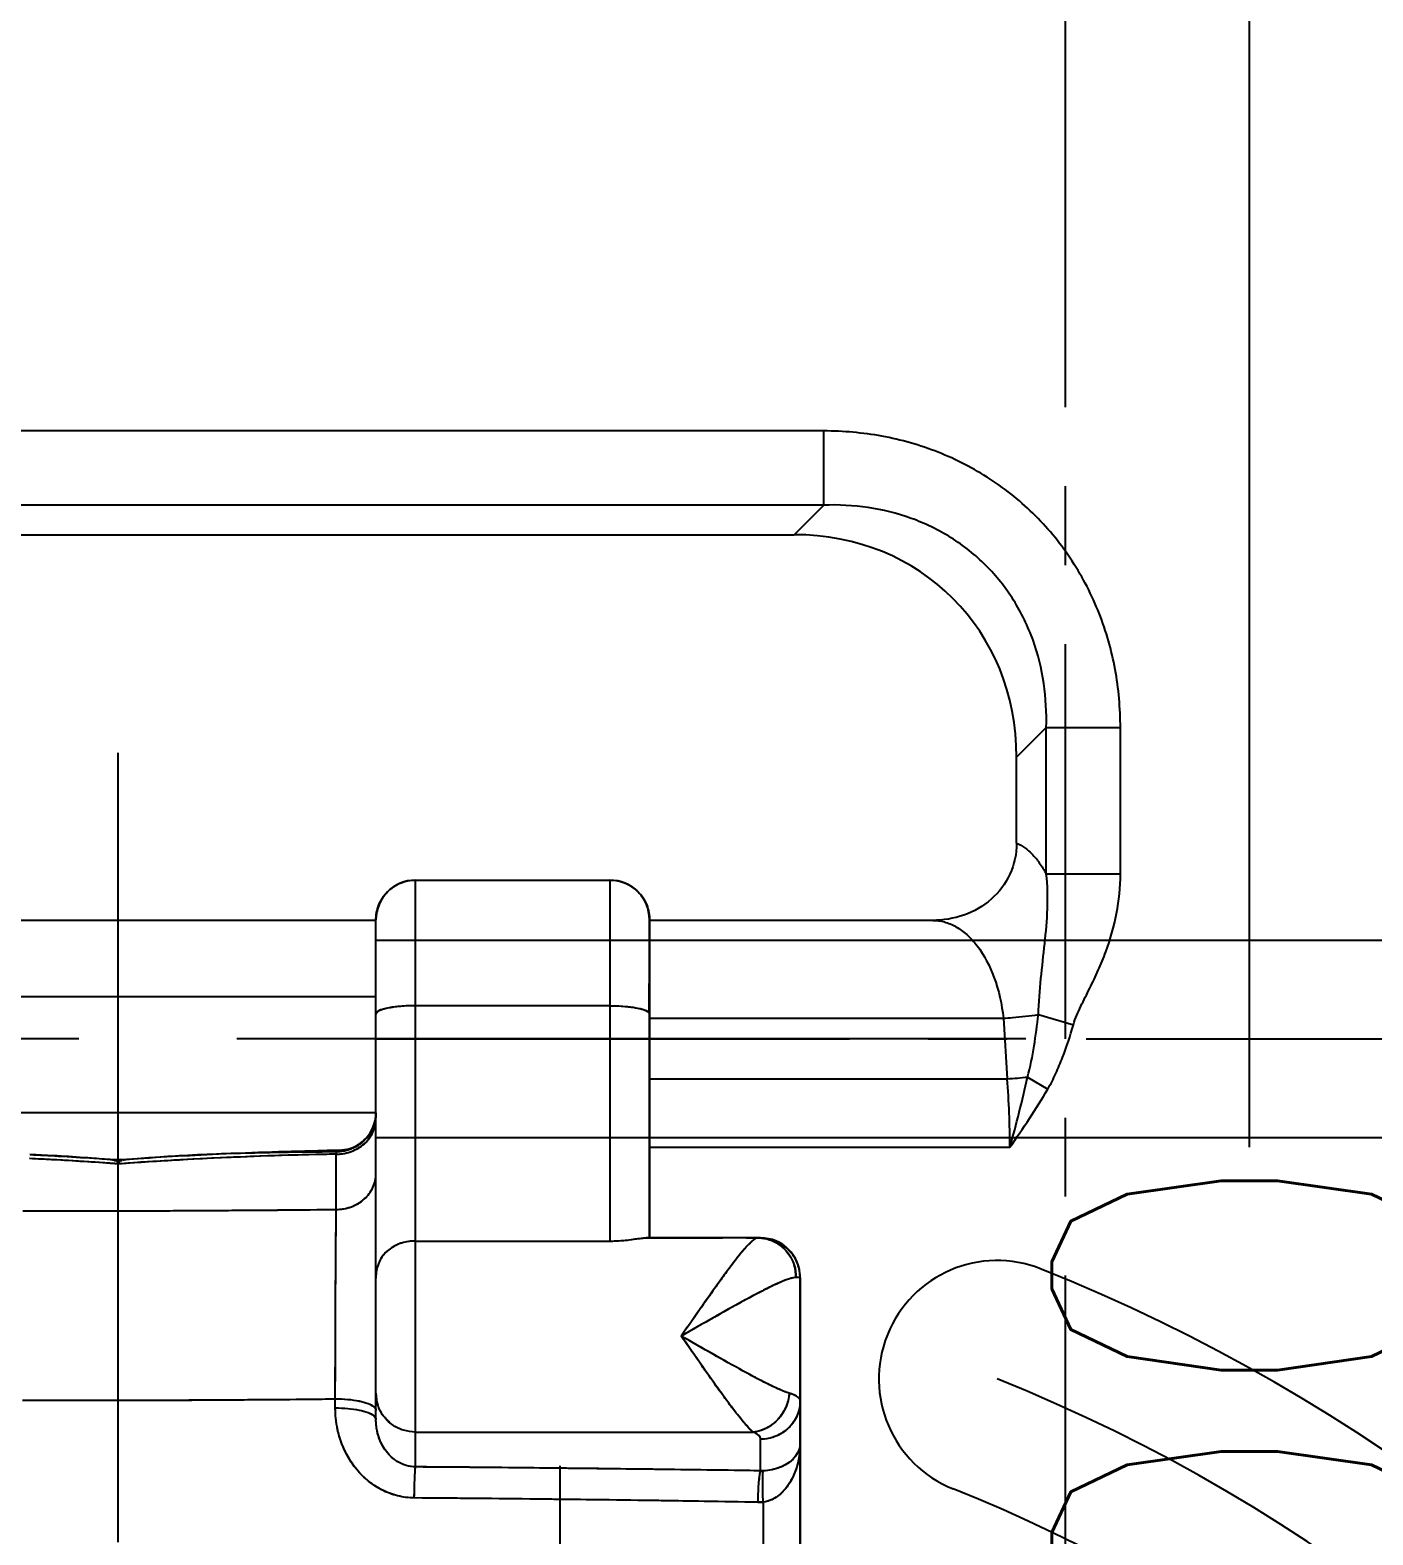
# Model space of a CAD drawing. Header units: millimetres. Extents: x 23075 to 24509, y -21593 to -20579.
# Drawn here: x 23759.04 to 23776.06, y -20774.17 to -20755.11 of the extents above; entities that cross this region are included whole.
import ezdxf

# ---------------------------------------------------------------- set-up
doc = ezdxf.new("R2010")
doc.units = ezdxf.units.MM
doc.header["$LTSCALE"] = 8
doc.linetypes.add('CENTER', pattern=[2, 1.25, -0.25, 0.25, -0.25])
doc.linetypes.add('CENTER2', pattern=[1.125, 0.75, -0.125, 0.125, -0.125])
doc.layers.get('DEFPOINTS').update_dxf_attribs({"color": 6})
for name, color, linetype in [('Cav-cor', 30, 'Continuous'), ('CL', 1, 'Continuous'), ('PIN', 5, 'Continuous'), ('PRODUCT', 1, 'Continuous')]:
    doc.layers.add(name, color=color, linetype=linetype)
doc.layers.add('dim', color=3, linetype='Continuous', lineweight=15)
doc.styles.get("Standard").update_dxf_attribs({"font": 'txt.shx', "width": 0.8, "bigfont": 'chineset.shx'})
doc.dimstyles.new('ISO-25', dxfattribs={"dimtxt": 5, "dimasz": 4, "dimexe": 0.3, "dimexo": 0.3, "dimtad": 0, "dimzin": 1, "dimdsep": 46, "dimtxsty": 'Standard', "dimcen": 0, "dimclrd": 3, "dimclre": 3, "dimclrt": 3, "dimazin": 0, "dimtfac": 1, "dimtofl": 0, "dimtmove": 0, "dimatfit": 0, "dimfxl": 0, "dimarcsym": 0})

# ---------------------------------------------------------------- blocks, each defined once
blk = doc.blocks.new('20160803.145915')
at = {"layer": 'PIN'}
blk.add_line((99.26625, -2.5), (99.26625, 0), dxfattribs=at)
blk = doc.blocks.new('20160803.145918')
at = {"layer": 'PIN'}
for p, q in [((-120.73375, 1.25), (-4, 1.25)), ((-120.73375, -1.25), (-4, -1.25))]:
    blk.add_line(p, q, dxfattribs=at)
at = {"layer": 'PIN', "linetype": 'CENTER2'}
blk.add_line((-120.73375, 0), (0, 0), dxfattribs=at)
blk = doc.blocks.new('*D28246')
at = {"layer": 'DEFPOINTS', "color": 0}
for p in [(23774.49, -20736.885), (23782.656, -20736.885), (23784.156, -20816.882)]:
    blk.add_point(p, dxfattribs=at)
at = {"layer": 'dim', "color": 3, "lineweight": -2}
for p, q in [((23782.356, -20736.885), (23774.19, -20736.885)), ((23774.49, -20740.885), (23774.49, -20769.259)), ((23774.49, -20812.882), (23774.49, -20784.509)), ((23783.856, -20816.882), (23774.19, -20816.882))]:
    blk.add_line(p, q, dxfattribs=at)
at = {"layer": 'dim', "color": 3}
for points in [[(23775.156, -20740.885), (23773.823, -20740.885), (23774.49, -20736.885)], [(23773.823, -20812.882), (23775.156, -20812.882), (23774.49, -20816.882)]]:
    blk.add_solid(points, dxfattribs=at)
at = {"layer": 'dim', "color": 3, "insert": (23774.49, -20776.884), "char_height": 5, "attachment_point": 5, "rotation": 90}
blk.add_mtext('80.00', dxfattribs=at)

msp = doc.modelspace()

# ---------------------------------------------------------------- linework, layer by layer
at = {"linetype": 'CENTER', "ltscale": 0.5}
msp.add_line((23772.156, -20666.885), (23772.156, -21066.885), dxfattribs=at)
at = {"layer": 'Cav-cor', "color": 241}
for p, q in [((23769.098, -20760.185), (23751.215, -20760.185)), ((23769.098, -20761.125), (23769.098, -20760.185)), ((23769.098, -20761.125), (23751.215, -20761.125)), ((23768.723, -20761.5), (23769.098, -20761.125)), ((23751.59, -20761.5), (23768.723, -20761.5)), ((23771.542, -20764.319), (23771.917, -20763.944)), ((23771.917, -20765.796), (23771.917, -20763.944)), ((23771.917, -20763.944), (23772.857, -20763.944)), ((23772.857, -20765.796), (23772.857, -20763.944)), ((23771.542, -20765.409), (23771.542, -20764.319)), ((23763.925, -20773.31), (23763.925, -20765.875)), ((23763.925, -20765.875), (23766.387, -20765.875)), ((23766.387, -20765.875), (23766.387, -20770.448)), ((23771.917, -20765.796), (23772.857, -20765.796)), ((23763.423, -20766.385), (23756.889, -20766.385)), ((23763.423, -20768.829), (23763.423, -20766.381)), ((23766.89, -20767.024), (23766.89, -20766.381)), ((23770.478, -20766.385), (23766.89, -20766.385)), ((23766.89, -20767.018), (23766.89, -20766.947)), ((23763.423, -20767.353), (23756.889, -20767.353)), ((23766.387, -20767.467), (23763.925, -20767.467)), ((23771.818, -20767.579), (23772.262, -20767.707)), ((23766.888, -20767.625), (23771.374, -20767.625)), ((23766.89, -20770.408), (23766.89, -20767.625)), ((23771.374, -20767.625), (23771.423, -20768.392)), ((23766.89, -20768.392), (23771.423, -20768.392)), ((23771.68, -20768.37), (23771.937, -20768.522)), ((23763.423, -20768.822), (23756.888, -20768.822)), ((23763.423, -20772.707), (23763.423, -20768.896)), ((23766.89, -20769.26), (23771.456, -20769.26)), ((23759.335, -20769.367), (23759.037, -20769.353)), ((23760.118, -20769.468), (23760.105, -20769.467)), ((23760.156, -20769.471), (23760.118, -20769.468)), ((23760.195, -20769.468), (23760.156, -20769.471)), ((23760.207, -20769.467), (23760.195, -20769.468)), ((23762.92, -20770.047), (23762.92, -20769.347)), ((23763.925, -20770.448), (23766.387, -20770.448)), ((23766.847, -20770.408), (23767.815, -20770.408)), ((23768.308, -20770.413), (23768.297, -20770.413)), ((23768.798, -20770.91), (23768.747, -20770.91)), ((23768.799, -20778.074), (23768.799, -20770.92)), ((23762.908, -20772.563), (23762.908, -20772.448)), ((23763.925, -20772.868), (23768.205, -20772.868)), ((23768.297, -20773.359), (23768.297, -20772.959)), ((23768.33, -20773.755), (23768.33, -20775.59))]:
    msp.add_line(p, q, dxfattribs=at)
for centre, radius, start, end in [((23749.886, -20767.864), 17.004, 359.9883, 0.8074), ((23771.072, -20762.736), 5.667, 273.5561, 276.1639), ((23760.17, -20769.257), 11.286, 359.9822, 4.3944), ((23756.497, -20765.026), 15.547, 344.1953, 347.5782), ((23756.484, -20820.756), 51.416, 86.8248, 87.1575), ((23756.533, -20819.895), 50.554, 85.9486, 86.8266), ((23760.156, -20768.941), 0.487, 264.2702, 275.728), ((23763.793, -20820.107), 50.766, 93.1761, 94.0503), ((23763.861, -20821.43), 52.091, 91.0348, 93.17), ((23759.631, -20479.419), 290.647, 269.86585, 270.64843), ((23767.828, -20792.16), 21.752, 88.7647, 90.0336), ((23768.297, -20770.914), 0.5, 41.9251, 88.654), ((23768.293, -20770.917), 0.506, 24.9702, 41.9005), ((23768.224, -20770.911), 0.523, 0.045, 17.3348), ((23768.289, -20770.919), 0.51, 15.5148, 24.959), ((23768.283, -20770.92), 0.516, 4.9418, 15.4758), ((23771.296, -20772.195), 1.5, 68.1683, 248.1683), ((23763.189, -20792.432), 23.3, 300.9043, 68.1683), ((23768.28, -20770.92), 0.519, 0.0038, 4.9553), ((23763.189, -20792.432), 21.8, 294.2885, 68.1683), ((23759.631, -20463.181), 309.284, 269.87287, 270.607), ((23763.907, -20772.376), 0.485, 180.0793, 198.3295), ((23759.592, -21348.143), 574.85, 89.13232, 89.568085), ((23768.31, -20772.924), 0.436, 268.2597, 272.6404), ((23759.57, -21299.677), 525.992, 89.05298, 89.52741), ((23763.189, -20792.432), 20.3, 306.1221, 68.1683), ((23768.279, -20772.861), 0.896, 269.0377, 273.2853)]:
    msp.add_arc(centre, radius, start, end, dxfattribs=at)
msp.add_ellipse((23768.349, -20764.692), major_axis=(-2.386, -2.386), ratio=0.889126, start_param=2.414818, end_param=3.868368, dxfattribs=at)
for points, knots in [([(23772.857, -20763.944), (23772.857, -20763.697), (23772.813, -20763.202), (23772.61, -20762.485), (23772.269, -20761.822), (23771.799, -20761.242), (23771.22, -20760.773), (23770.557, -20760.432), (23769.84, -20760.229), (23769.345, -20760.185), (23769.098, -20760.185)], [0, 0, 0, 0, 0.125022, 0.250026, 0.375019, 0.5, 0.624981, 0.749974, 0.874978, 1, 1, 1, 1]), ([(23771.917, -20763.944), (23771.923, -20763.756), (23771.904, -20763.38), (23771.768, -20762.83), (23771.521, -20762.319), (23771.168, -20761.874), (23770.723, -20761.52), (23770.212, -20761.274), (23769.662, -20761.138), (23769.285, -20761.118), (23769.098, -20761.125)], [0, 0, 0, 0, 0.1248, 0.249752, 0.374839, 0.5, 0.625161, 0.750248, 0.8752, 1, 1, 1, 1]), ([(23771.542, -20765.409), (23771.542, -20765.542), (23771.484, -20765.812), (23771.236, -20766.14), (23770.88, -20766.341), (23770.611, -20766.385), (23770.478, -20766.385)], [0, 0, 0, 0, 0.249722, 0.499502, 0.749605, 1, 1, 1, 1]), ([(23771.542, -20765.409), (23771.616, -20765.437), (23771.721, -20765.517), (23771.836, -20765.659), (23771.89, -20765.747), (23771.917, -20765.796)], [0, 0, 0, 0, 0.432869, 0.697929, 1, 1, 1, 1]), ([(23763.423, -20766.385), (23763.423, -20766.352), (23763.428, -20766.285), (23763.465, -20766.158), (23763.558, -20766.016), (23763.726, -20765.902), (23763.859, -20765.875), (23763.925, -20765.875)], [0, 0, 0, 0, 0.125473, 0.250917, 0.500635, 0.750301, 1, 1, 1, 1]), ([(23766.387, -20765.875), (23766.453, -20765.875), (23766.587, -20765.902), (23766.755, -20766.016), (23766.848, -20766.158), (23766.885, -20766.285), (23766.89, -20766.352), (23766.89, -20766.385)], [0, 0, 0, 0, 0.249699, 0.499365, 0.749083, 0.874527, 1, 1, 1, 1]), ([(23771.818, -20767.579), (23771.825, -20767.426), (23771.847, -20767.125), (23771.9, -20766.68), (23771.941, -20766.238), (23771.935, -20765.942), (23771.917, -20765.796)], [0, 0, 0, 0, 0.256427, 0.505995, 0.752557, 1, 1, 1, 1]), ([(23772.262, -20767.707), (23772.285, -20767.626), (23772.354, -20767.471), (23772.469, -20767.247), (23772.579, -20767.019), (23772.707, -20766.707), (23772.824, -20766.301), (23772.857, -20765.964), (23772.857, -20765.796)], [0, 0, 0, 0, 0.124955, 0.250038, 0.375115, 0.500185, 0.750108, 1, 1, 1, 1]), ([(23770.478, -20766.385), (23770.528, -20766.385), (23770.631, -20766.399), (23770.779, -20766.462), (23770.92, -20766.566), (23771.103, -20766.768), (23771.284, -20767.123), (23771.355, -20767.447), (23771.374, -20767.625)], [0, 0, 0, 0, 0.090335, 0.185467, 0.289279, 0.404829, 0.676765, 1, 1, 1, 1]), ([(23766.888, -20767.625), (23766.887, -20767.519), (23766.884, -20767.316), (23766.889, -20767.114), (23766.89, -20767.018)], [0, 0, 0, 0, 0.523168, 1, 1, 1, 1]), ([(23763.925, -20767.467), (23763.861, -20767.467), (23763.768, -20767.471), (23763.649, -20767.484), (23763.574, -20767.496), (23763.512, -20767.511), (23763.465, -20767.529), (23763.434, -20767.546), (23763.423, -20767.564), (23763.423, -20767.572)], [0, 0, 0, 0, 0.364126, 0.52945, 0.675539, 0.797517, 0.891762, 0.957355, 1, 1, 1, 1]), ([(23766.387, -20767.467), (23766.451, -20767.467), (23766.568, -20767.472), (23766.706, -20767.489), (23766.796, -20767.51), (23766.843, -20767.527), (23766.876, -20767.544), (23766.889, -20767.561), (23766.89, -20767.569)], [0, 0, 0, 0, 0.359703, 0.669087, 0.791635, 0.887546, 0.955614, 1, 1, 1, 1]), ([(23771.374, -20767.625), (23771.412, -20767.622), (23771.561, -20767.611), (23771.709, -20767.595), (23771.818, -20767.579)], [0, 0, 0, 0, 0.257756, 1, 1, 1, 1]), ([(23771.68, -20768.37), (23771.716, -20768.241), (23771.767, -20767.977), (23771.803, -20767.712), (23771.818, -20767.579)], [0, 0, 0, 0, 0.499995, 1, 1, 1, 1]), ([(23771.937, -20768.522), (23771.975, -20768.459), (23772.041, -20768.328), (23772.154, -20768.057), (23772.222, -20767.848), (23772.262, -20767.707)], [0, 0, 0, 0, 0.250007, 0.500147, 1, 1, 1, 1]), ([(23762.92, -20769.347), (23762.985, -20769.347), (23763.115, -20769.325), (23763.282, -20769.226), (23763.396, -20769.076), (23763.423, -20768.955), (23763.423, -20768.896)], [0, 0, 0, 0, 0.262207, 0.517386, 0.762395, 1, 1, 1, 1]), ([(23763.423, -20768.822), (23763.423, -20768.859), (23763.416, -20768.932), (23763.39, -20769.002), (23763.374, -20769.035)], [0, 0, 0, 0, 0.494779, 1, 1, 1, 1]), ([(23763.374, -20769.035), (23763.366, -20769.051), (23763.33, -20769.115), (23763.28, -20769.171), (23763.237, -20769.206)], [0, 0, 0, 0, 0.248648, 1, 1, 1, 1]), ([(23762.923, -20769.319), (23762.599, -20769.321), (23761.951, -20769.328), (23761.302, -20769.349), (23760.978, -20769.367)], [0, 0, 0, 0, 0.500007, 1, 1, 1, 1]), ([(23762.92, -20769.347), (23762.92, -20769.345), (23762.921, -20769.335), (23762.922, -20769.325), (23762.923, -20769.319)], [0, 0, 0, 0, 0.286103, 1, 1, 1, 1]), ([(23763.237, -20769.206), (23763.193, -20769.241), (23763.093, -20769.298), (23762.98, -20769.318), (23762.923, -20769.319)], [0, 0, 0, 0, 0.499414, 1, 1, 1, 1]), ([(23760.148, -20769.449), (23760.148, -20769.451), (23760.151, -20769.458), (23760.154, -20769.465), (23760.156, -20769.471)], [0, 0, 0, 0, 0.229974, 1, 1, 1, 1]), ([(23760.165, -20769.449), (23760.165, -20769.451), (23760.161, -20769.458), (23760.159, -20769.465), (23760.157, -20769.471)], [0, 0, 0, 0, 0.229983, 1, 1, 1, 1]), ([(23762.92, -20770.047), (23762.985, -20770.047), (23763.115, -20770.025), (23763.282, -20769.926), (23763.396, -20769.776), (23763.423, -20769.655), (23763.423, -20769.596)], [0, 0, 0, 0, 0.262207, 0.517386, 0.762395, 1, 1, 1, 1]), ([(23762.908, -20772.448), (23762.908, -20771.984), (23762.91, -20771.323), (23762.915, -20770.523), (23762.918, -20770.187), (23762.92, -20770.047)], [0, 0, 0, 0, 0.580093, 0.825961, 1, 1, 1, 1]), ([(23763.925, -20770.448), (23763.866, -20770.448), (23763.751, -20770.464), (23763.6, -20770.536), (23763.491, -20770.646), (23763.451, -20770.737), (23763.439, -20770.783)], [0, 0, 0, 0, 0.280961, 0.540727, 0.776232, 1, 1, 1, 1]), ([(23766.387, -20770.448), (23766.436, -20770.448), (23766.528, -20770.444), (23766.656, -20770.43), (23766.76, -20770.415), (23766.821, -20770.408), (23766.847, -20770.408)], [0, 0, 0, 0, 0.31449, 0.599756, 0.83389, 1, 1, 1, 1]), ([(23768.207, -20770.434), (23768.181, -20770.454), (23768.125, -20770.511), (23768.037, -20770.614), (23767.934, -20770.747), (23767.819, -20770.903), (23767.695, -20771.076), (23767.517, -20771.327), (23767.383, -20771.521), (23767.292, -20771.652)], [0, 0, 0, 0, 0.06507, 0.15546, 0.267018, 0.395323, 0.536232, 0.686068, 1, 1, 1, 1]), ([(23768.412, -20770.432), (23768.484, -20770.457), (23768.619, -20770.543), (23768.7, -20770.681), (23768.723, -20770.755)], [0, 0, 0, 0, 0.495966, 1, 1, 1, 1]), ([(23763.439, -20770.783), (23763.436, -20770.793), (23763.426, -20770.837), (23763.423, -20770.883), (23763.423, -20770.917)], [0, 0, 0, 0, 0.246937, 1, 1, 1, 1]), ([(23768.665, -20770.926), (23768.627, -20770.938), (23768.542, -20770.971), (23768.407, -20771.035), (23768.25, -20771.115), (23768.01, -20771.244), (23767.689, -20771.425), (23767.427, -20771.574), (23767.292, -20771.652)], [0, 0, 0, 0, 0.07676, 0.174568, 0.289386, 0.417373, 0.699784, 1, 1, 1, 1]), ([(23768.747, -20770.91), (23768.741, -20770.91), (23768.713, -20770.912), (23768.686, -20770.919), (23768.665, -20770.926)], [0, 0, 0, 0, 0.204479, 1, 1, 1, 1]), ([(23768.205, -20772.868), (23768.179, -20772.847), (23768.123, -20772.79), (23768.035, -20772.686), (23767.932, -20772.554), (23767.817, -20772.398), (23767.693, -20772.226), (23767.516, -20771.975), (23767.383, -20771.782), (23767.292, -20771.652)], [0, 0, 0, 0, 0.06572, 0.156505, 0.268216, 0.396484, 0.537212, 0.686769, 1, 1, 1, 1]), ([(23768.661, -20772.377), (23768.623, -20772.365), (23768.539, -20772.331), (23768.343, -20772.239), (23768.059, -20772.087), (23767.687, -20771.878), (23767.426, -20771.729), (23767.292, -20771.652)], [0, 0, 0, 0, 0.077292, 0.175411, 0.418274, 0.700322, 1, 1, 1, 1]), ([(23762.908, -20772.448), (23762.96, -20772.447), (23763.062, -20772.451), (23763.202, -20772.47), (23763.314, -20772.5), (23763.376, -20772.531), (23763.397, -20772.55)], [0, 0, 0, 0, 0.312388, 0.598421, 0.833075, 1, 1, 1, 1]), ([(23763.397, -20772.55), (23763.401, -20772.553), (23763.414, -20772.566), (23763.423, -20772.583), (23763.423, -20772.596)], [0, 0, 0, 0, 0.294719, 1, 1, 1, 1]), ([(23763.925, -20772.868), (23763.873, -20772.868), (23763.768, -20772.852), (23763.625, -20772.781), (23763.512, -20772.671), (23763.464, -20772.577), (23763.447, -20772.528)], [0, 0, 0, 0, 0.252024, 0.503022, 0.752351, 1, 1, 1, 1]), ([(23768.661, -20772.377), (23768.656, -20772.438), (23768.625, -20772.56), (23768.523, -20772.715), (23768.378, -20772.827), (23768.262, -20772.862), (23768.205, -20772.868)], [0, 0, 0, 0, 0.255203, 0.510847, 0.760345, 1, 1, 1, 1]), ([(23768.799, -20772.467), (23768.799, -20772.531), (23768.773, -20772.661), (23768.661, -20772.824), (23768.494, -20772.933), (23768.362, -20772.959), (23768.297, -20772.959)], [0, 0, 0, 0, 0.247386, 0.496268, 0.747335, 1, 1, 1, 1]), ([(23768.799, -20772.467), (23768.799, -20772.448), (23768.767, -20772.419), (23768.718, -20772.396), (23768.682, -20772.383), (23768.661, -20772.377)], [0, 0, 0, 0, 0.340558, 0.62674, 1, 1, 1, 1]), ([(23762.908, -20772.563), (23762.96, -20772.562), (23763.062, -20772.566), (23763.202, -20772.585), (23763.314, -20772.614), (23763.376, -20772.643), (23763.397, -20772.662)], [0, 0, 0, 0, 0.312924, 0.599304, 0.833886, 1, 1, 1, 1]), ([(23763.909, -20773.703), (23763.838, -20773.702), (23763.695, -20773.684), (23763.429, -20773.583), (23763.151, -20773.351), (23762.952, -20772.977), (23762.908, -20772.7), (23762.908, -20772.563)], [0, 0, 0, 0, 0.127756, 0.255087, 0.506364, 0.754635, 1, 1, 1, 1]), ([(23763.397, -20772.662), (23763.401, -20772.665), (23763.414, -20772.677), (23763.423, -20772.695), (23763.423, -20772.707)], [0, 0, 0, 0, 0.29672, 1, 1, 1, 1]), ([(23763.925, -20773.31), (23763.885, -20773.309), (23763.806, -20773.297), (23763.665, -20773.234), (23763.53, -20773.103), (23763.441, -20772.91), (23763.423, -20772.773), (23763.423, -20772.707)], [0, 0, 0, 0, 0.138883, 0.274069, 0.529286, 0.76944, 1, 1, 1, 1]), ([(23768.297, -20772.959), (23768.297, -20772.941), (23768.279, -20772.913), (23768.243, -20772.887), (23768.219, -20772.874), (23768.205, -20772.868)], [0, 0, 0, 0, 0.387334, 0.66066, 1, 1, 1, 1]), ([(23768.8, -20773.005), (23768.8, -20773.083), (23768.783, -20773.239), (23768.718, -20773.425), (23768.636, -20773.561), (23768.556, -20773.653), (23768.454, -20773.726), (23768.372, -20773.751), (23768.33, -20773.755)], [0, 0, 0, 0, 0.242784, 0.487604, 0.611974, 0.738357, 0.867624, 1, 1, 1, 1]), ([(23768.799, -20773.005), (23768.799, -20773.043), (23768.78, -20773.126), (23768.693, -20773.237), (23768.539, -20773.329), (23768.406, -20773.356), (23768.33, -20773.359)], [0, 0, 0, 0, 0.17825, 0.382282, 0.645152, 1, 1, 1, 1]), ([(23763.909, -20773.703), (23763.909, -20773.657), (23763.911, -20773.572), (23763.915, -20773.458), (23763.919, -20773.373), (23763.922, -20773.327), (23763.925, -20773.31)], [0, 0, 0, 0, 0.348177, 0.646433, 0.869874, 1, 1, 1, 1]), ([(23768.264, -20773.757), (23768.265, -20773.711), (23768.268, -20773.625), (23768.276, -20773.509), (23768.283, -20773.43), (23768.291, -20773.383), (23768.295, -20773.366), (23768.297, -20773.359)], [0, 0, 0, 0, 0.346903, 0.644734, 0.86847, 0.946566, 1, 1, 1, 1]), ([(23768.33, -20773.755), (23768.328, -20773.71), (23768.325, -20773.624), (23768.323, -20773.509), (23768.325, -20773.423), (23768.327, -20773.376), (23768.33, -20773.359)], [0, 0, 0, 0, 0.347576, 0.645649, 0.86924, 1, 1, 1, 1])]:
    msp.add_open_spline(points, degree=3, knots=knots, dxfattribs=at)
for points in [[(23771.456, -20769.26), (23771.626, -20769.02), (23771.788, -20768.775), (23771.937, -20768.522)], [(23760.108, -20769.426), (23759.851, -20769.4), (23759.593, -20769.381), (23759.335, -20769.367)], [(23760.142, -20769.437), (23760.144, -20769.441), (23760.146, -20769.445), (23760.148, -20769.449)], [(23760.171, -20769.437), (23760.169, -20769.441), (23760.167, -20769.445), (23760.165, -20769.449)], [(23760.978, -20769.367), (23760.72, -20769.381), (23760.462, -20769.4), (23760.205, -20769.426)]]:
    msp.add_open_spline(points, degree=3, dxfattribs=at)
at = {"layer": 'CL', "color": 6, "linetype": 'CENTER'}
for p, q in [((23760.156, -20790.261), (23760.156, -20763.73)), ((23771.659, -20767.885), (23748.654, -20767.885))]:
    msp.add_line(p, q, dxfattribs=at)
at = {"layer": 'PIN', "color": 3, "linetype": 'CENTER2'}
msp.add_line((23765.756, -20779.295), (23765.756, -20772.875), dxfattribs=at)
at = {"layer": 'PRODUCT'}
for p, q in [((23763.925, -20765.875), (23766.387, -20765.875)), ((23763.925, -20773.31), (23763.925, -20765.875)), ((23766.387, -20765.875), (23766.387, -20770.448)), ((23763.423, -20770.91), (23763.423, -20766.378)), ((23766.89, -20766.378), (23766.89, -20770.408)), ((23766.387, -20767.467), (23763.925, -20767.467)), ((23762.965, -20769.296), (23762.965, -20769.296)), ((23762.92, -20770.047), (23762.92, -20769.347)), ((23763.925, -20770.448), (23766.387, -20770.448)), ((23768.297, -20770.408), (23766.847, -20770.408)), ((23763.423, -20770.91), (23763.439, -20770.782)), ((23763.423, -20772.707), (23763.423, -20770.917)), ((23768.799, -20770.91), (23768.747, -20770.91)), ((23768.799, -20770.91), (23768.799, -20778.104)), ((23762.908, -20772.563), (23762.908, -20772.448)), ((23763.925, -20772.868), (23768.205, -20772.868)), ((23768.297, -20773.359), (23768.297, -20772.959)), ((23768.33, -20773.755), (23768.33, -20775.59))]:
    msp.add_line(p, q, dxfattribs=at)
for centre, start, end in [((23763.925, -20766.378), 90, 180), ((23766.387, -20766.378), 0, 90), ((23760.156, -20768.915), 265.969, 274.0307), ((23768.297, -20770.91), 0, 90)]:
    msp.add_arc(centre, 0.502, start, end, dxfattribs=at)
for points, start_tangent, end_tangent in [([(23763.925, -20767.467), (23763.77, -20767.472), (23763.63, -20767.487), (23763.519, -20767.51), (23763.447, -20767.539), (23763.423, -20767.572)], (-1, 0), (0, -1)), ([(23766.387, -20767.467), (23766.543, -20767.472), (23766.683, -20767.487), (23766.794, -20767.51), (23766.865, -20767.539), (23766.89, -20767.572)], (1, 0), (0, -1)), ([(23762.964, -20769.296), (23763.028, -20769.29), (23763.131, -20769.261), (23763.23, -20769.205), (23763.315, -20769.125), (23763.377, -20769.027), (23763.413, -20768.922)], (0.999865, 0.016417), (0.206789, 0.978386)), ([(23762.971, -20769.345), (23763.076, -20769.325), (23763.216, -20769.261), (23763.327, -20769.161), (23763.398, -20769.035), (23763.423, -20768.896)], (0.9958, 0.091556), (0, 1)), ([(23763.406, -20768.954), (23763.419, -20768.889)], (0.263284, 0.964718), (0.127305, 0.991864)), ([(23762.967, -20769.312), (23763.078, -20769.29), (23763.217, -20769.221), (23763.328, -20769.114), (23763.358, -20769.068)], (0.995971, 0.08968), (0.504474, 0.863427)), ([(23763.358, -20769.068), (23763.389, -20769.005)], (0.504474, 0.863427), (0.373867, 0.927482)), ([(23763.389, -20769.005), (23763.398, -20768.979)], (0.373867, 0.927482), (0.3175, 0.948258)), ([(23763.398, -20768.979), (23763.406, -20768.954)], (0.3175, 0.948258), (0.263284, 0.964718)), ([(23760.192, -20769.416), (23761.35, -20769.348), (23762.688, -20769.301), (23762.919, -20769.296)], (0.997527, 0.070279), (0.999839, 0.017933)), ([(23762.919, -20769.296), (23762.965, -20769.296)], (0.999839, 0.017933), (0.999854, 0.017067)), ([(23762.92, -20769.347), (23762.922, -20769.329), (23762.924, -20769.314)], (0.093342, 0.995634), (0.14798, 0.98899)), ([(23762.924, -20769.314), (23762.944, -20769.298), (23762.965, -20769.294)], (0.141743, 0.989903), (0.999501, 0.0316)), ([(23762.924, -20769.314), (23762.967, -20769.312)], (0.999974, 0.007192), (0.995971, 0.08968)), ([(23760.118, -20769.468), (23759.586, -20769.433), (23759.037, -20769.403)], (-0.997482, 0.070915), (-0.998766, 0.049658)), ([(23759.04, -20769.352), (23759.397, -20769.371), (23759.848, -20769.398), (23760.121, -20769.416)], (0.998787, -0.049232), (0.997527, -0.070278)), ([(23760.156, -20769.471), (23760.118, -20769.468)], (-0.997427, 0.071687), (-0.997482, 0.070915)), ([(23760.121, -20769.417), (23760.135, -20769.426), (23760.144, -20769.439)], (0.977125, -0.212664), (0.480031, -0.877252)), ([(23760.144, -20769.439), (23760.156, -20769.471)], (0.480031, -0.877252), (0.346347, -0.938106)), ([(23760.195, -20769.468), (23760.156, -20769.471)], (-0.997482, -0.070922), (-0.997427, -0.071686)), ([(23760.169, -20769.439), (23760.157, -20769.471)], (-0.48017, -0.877175), (-0.346357, -0.938103)), ([(23760.192, -20769.417), (23760.178, -20769.426), (23760.169, -20769.439)], (-0.977122, -0.212681), (-0.48017, -0.877175)), ([(23762.92, -20769.347), (23761.531, -20769.391), (23760.195, -20769.468)], (-0.999836, -0.018084), (-0.997482, -0.070922)), ([(23762.92, -20769.347), (23762.971, -20769.345)], (1, 0), (0.9958, 0.091556)), ([(23762.92, -20770.047), (23763.076, -20770.025), (23763.216, -20769.961), (23763.327, -20769.861), (23763.398, -20769.735), (23763.423, -20769.596)], (1, 0), (0, 1)), ([(23758.95, -20770.065), (23760.274, -20770.065), (23761.597, -20770.059), (23762.92, -20770.047)], (0.999997, -0.002341), (0.999936, 0.011317)), ([(23762.908, -20772.448), (23762.908, -20772.109), (23762.909, -20771.755), (23762.91, -20771.4), (23762.912, -20771.057), (23762.914, -20770.74), (23762.916, -20770.46), (23762.918, -20770.227), (23762.92, -20770.047)], (0.001, 1), (0.014712, 0.999892)), ([(23763.925, -20770.448), (23763.772, -20770.467), (23763.642, -20770.52), (23763.541, -20770.599), (23763.472, -20770.696), (23763.439, -20770.783)], (-1, 0), (-0.254635, -0.967037)), ([(23766.387, -20770.448), (23766.499, -20770.444), (23766.609, -20770.435), (23766.707, -20770.422), (23766.787, -20770.412), (23766.847, -20770.408)], (1, 0), (1, 0)), ([(23768.207, -20770.434), (23768.124, -20770.515), (23768.01, -20770.649), (23767.866, -20770.839), (23767.694, -20771.077), (23767.498, -20771.355), (23767.292, -20771.652)], (-0.776657, -0.629924), (-0.571588, -0.820541)), ([(23768.262, -20770.408), (23768.207, -20770.434)], (-0.999998, -0.001767), (-0.776657, -0.629924)), ([(23768.262, -20770.408), (23768.412, -20770.432), (23768.547, -20770.504), (23768.654, -20770.615), (23768.723, -20770.755), (23768.747, -20770.91)], (1, 0), (-0.000004, -1)), ([(23768.747, -20770.91), (23768.665, -20770.926), (23768.54, -20770.974), (23768.37, -20771.054), (23768.154, -20771.167), (23767.895, -20771.309), (23767.602, -20771.475), (23767.292, -20771.652)], (-1, -0.000303), (-0.86713, -0.498082)), ([(23768.205, -20772.868), (23768.122, -20772.787), (23768.008, -20772.651), (23767.865, -20772.463), (23767.693, -20772.225), (23767.499, -20771.949), (23767.292, -20771.652)], (-0.785443, 0.618934), (-0.571672, 0.820482)), ([(23768.661, -20772.377), (23768.536, -20772.328), (23768.366, -20772.248), (23768.151, -20772.135), (23767.894, -20771.994), (23767.603, -20771.829), (23767.292, -20771.652)], (-0.95417, 0.299264), (-0.867099, 0.498135)), ([(23758.945, -20772.464), (23760.266, -20772.465), (23761.587, -20772.459), (23762.908, -20772.448)], (0.999998, -0.002218), (0.999944, 0.010595)), ([(23762.908, -20772.448), (23763.066, -20772.454), (23763.209, -20772.475), (23763.324, -20772.508), (23763.397, -20772.55), (23763.423, -20772.596)], (0.999973, 0.007387), (-0.000082, -1)), ([(23763.514, -20772.659), (23763.447, -20772.528), (23763.423, -20772.377)], (-0.584492, 0.8114), (0, 1)), ([(23768.661, -20772.377), (23768.63, -20772.521), (23768.561, -20772.652), (23768.461, -20772.76), (23768.339, -20772.834), (23768.205, -20772.868)], (-0.081864, -0.996643), (-0.995509, -0.094665)), ([(23768.799, -20772.467), (23768.775, -20772.619), (23768.704, -20772.756), (23768.592, -20772.865), (23768.452, -20772.935), (23768.297, -20772.959)], (0, -1), (-1, 0)), ([(23768.799, -20772.467), (23768.765, -20772.421), (23768.661, -20772.377)], (-0.000473, 1), (-0.954251, 0.299008)), ([(23762.908, -20772.563), (23763.066, -20772.569), (23763.209, -20772.589), (23763.324, -20772.621), (23763.39, -20772.656)], (0.999974, 0.007184), (0.7788, -0.627272)), ([(23763.909, -20773.703), (23763.698, -20773.676), (23763.493, -20773.598), (23763.31, -20773.475), (23763.163, -20773.322), (23763.056, -20773.158), (23762.983, -20772.995), (23762.937, -20772.838), (23762.914, -20772.694), (23762.908, -20772.563)], (-0.999969, 0.00792), (0.000001, 1)), ([(23763.39, -20772.656), (23763.397, -20772.662)], (0.7788, -0.627272), (0.736912, -0.675989)), ([(23763.397, -20772.662), (23763.423, -20772.707)], (0.736912, -0.675989), (0, -1)), ([(23763.925, -20773.31), (23763.819, -20773.295), (23763.717, -20773.254), (23763.625, -20773.189), (23763.551, -20773.109), (23763.497, -20773.023), (23763.46, -20772.936), (23763.438, -20772.853), (23763.426, -20772.777), (23763.423, -20772.707)], (-0.99989, 0.014841), (0.000001, 1)), ([(23763.925, -20772.868), (23763.77, -20772.844), (23763.63, -20772.774), (23763.519, -20772.665), (23763.514, -20772.659)], (-1, 0), (-0.584492, 0.8114)), ([(23768.297, -20772.959), (23768.274, -20772.912), (23768.205, -20772.868)], (-0.000697, 1), (-0.905111, 0.425176)), ([(23768.799, -20773.005), (23768.778, -20773.108), (23768.723, -20773.195), (23768.643, -20773.263), (23768.545, -20773.314), (23768.438, -20773.346), (23768.33, -20773.359)], (-0.00082, -1), (-0.998921, -0.046449)), ([(23768.8, -20773.005), (23768.778, -20773.218), (23768.723, -20773.399), (23768.643, -20773.546), (23768.545, -20773.656), (23768.438, -20773.726), (23768.33, -20773.755)], (-0.000348, -1), (-0.994661, -0.103196)), ([(23763.909, -20773.703), (23763.912, -20773.566), (23763.915, -20773.449), (23763.92, -20773.361), (23763.925, -20773.31)], (0.014446, 0.999896), (0.166159, 0.986099)), ([(23768.297, -20773.359), (23766.952, -20773.341), (23765.494, -20773.324), (23763.925, -20773.31)], (-0.999885, 0.01514), (-0.999972, 0.007529)), ([(23768.264, -20773.757), (23768.269, -20773.618), (23768.277, -20773.5), (23768.287, -20773.411), (23768.297, -20773.359)], (0.028323, 0.999599), (0.320955, 0.947095)), ([(23768.33, -20773.359), (23768.314, -20773.36), (23768.297, -20773.359)], (-0.998929, -0.04626), (-0.999544, 0.030205)), ([(23768.33, -20773.755), (23768.325, -20773.618), (23768.324, -20773.499), (23768.325, -20773.411), (23768.33, -20773.359)], (-0.044578, 0.999006), (0.20029, 0.979737)), ([(23768.264, -20773.757), (23766.924, -20773.736), (23765.472, -20773.718), (23763.909, -20773.703)], (-0.999864, 0.016522), (-0.999966, 0.008232)), ([(23768.33, -20773.755), (23768.297, -20773.757), (23768.264, -20773.757)], (-0.998335, -0.057689), (-0.999865, 0.016437))]:
    msp.add_spline(points, degree=3, dxfattribs=dict(at, start_tangent=start_tangent, end_tangent=end_tangent))

# ---------------------------------------------------------------- block references
at = {"layer": 'PIN'}
for name, p in [('20160803.145915', (23664.156, -20766.635)), ('20160803.145918', (23884.156, -20767.885))]:
    msp.add_blockref(name, p, dxfattribs=at)

# ---------------------------------------------------------------- dimensions: what is measured, and where the dimension line sits
at = {"layer": 'dim'}
dim = msp.add_linear_dim(base=(23774.49, -20736.885), p1=(23784.156, -20816.882), p2=(23782.656, -20736.885), angle=90, dimstyle='ISO-25', dxfattribs=at)
dim.commit()
dim.dimension.update_dxf_attribs({"geometry": '*D28246', "text_midpoint": (23774.49, -20776.884)})

doc.saveas('drawing.dxf')
